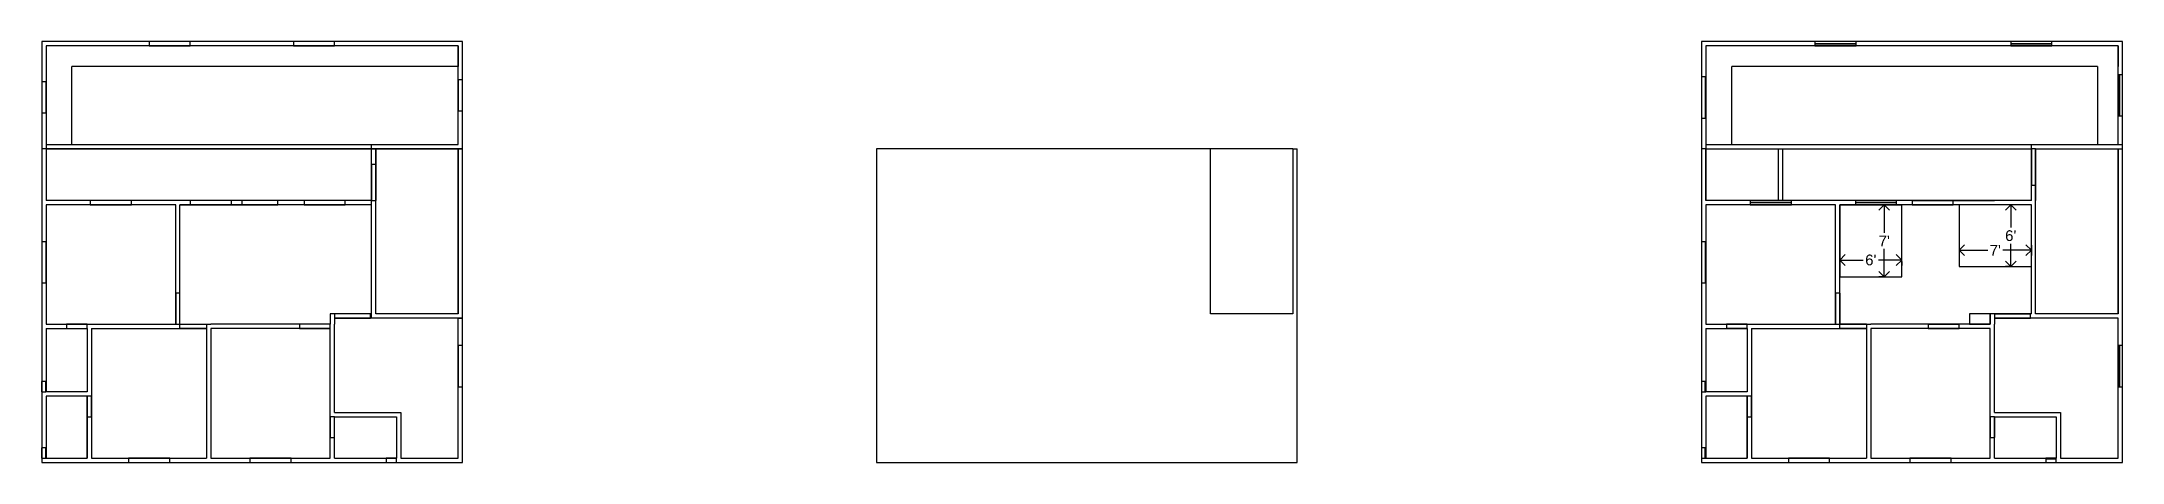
# Model space of a CAD drawing. Header units: feet. Extents: x -1860 to 563, y 44 to 534.
import ezdxf

# ---------------------------------------------------------------- set-up
doc = ezdxf.new("R2010")
doc.units = ezdxf.units.FT
doc.header["$MEASUREMENT"] = 0
for name, color, linetype in [('2d ciling', 52, 'Continuous'), ('2d doors', 82, 'Continuous'), ('2d walls', 9, 'Continuous'), ('2d windows', 150, 'Continuous'), ('3d doors', 30, 'Continuous'), ('3d walls', 13, 'Continuous'), ('3d windows', 210, 'Continuous'), ('blocks', 130, 'Continuous')]:
    doc.layers.add(name, color=color, linetype=linetype)
doc.styles.get("Standard").update_dxf_attribs({"font": 'arial.ttf'})
doc.dimstyles.new('dimentions', dxfattribs={"dimscale": 5, "dimtxt": 2.5, "dimasz": 2.5, "dimexe": 1.25, "dimexo": 0.625, "dimtad": 0, "dimtih": 1, "dimtoh": 1, "dimdec": 4, "dimzin": 0, "dimdsep": 46, "dimlunit": 4, "dimtxsty": 'Standard', "dimblk": 'OPEN90', "dimcen": 2.5, "dimadec": 0, "dimazin": 0, "dimtfac": 1, "dimtdec": 4, "dimtofl": 0, "dimtmove": 0, "dimatfit": 3, "dimfxl": 1, "dimtolj": 1, "dimtzin": 0, "dimarcsym": 0})

# ---------------------------------------------------------------- blocks, each defined once
blk = doc.blocks.new('_Open90')
at = {"color": 0, "linetype": 'ByBlock', "lineweight": -2}
for p, q in [((0, 0), (-1, 0)), ((-0.5, 0.5), (0, 0)), ((0, 0), (-0.5, -0.5))]:
    blk.add_line(p, q, dxfattribs=at)
blk = doc.blocks.new('*D54')
at = {"layer": 'blocks', "color": 0, "lineweight": -2, "transparency": 16777216}
for p, q in [((234, 277.5), (234, 273)), ((246.5, 279.2), (261.1, 279.2)), ((293.5, 279.2), (278.9, 279.2)), ((306, 277.5), (306, 273))]:
    blk.add_line(p, q, dxfattribs=at)
at = {"layer": 'Defpoints', "color": 0, "transparency": 16777216}
for p in [(234, 280.6), (306, 280.6), (306, 279.2)]:
    blk.add_point(p, dxfattribs=at)
at = {"layer": 'blocks', "color": 0, "lineweight": -2, "transparency": 16777216, "xscale": 12.5, "yscale": 12.5, "zscale": 12.5, "rotation": 180}
blk.add_blockref('_Open90', (234, 279.2), dxfattribs=at)
at = {"layer": 'blocks', "color": 0, "lineweight": -2, "transparency": 16777216, "xscale": 12.5, "yscale": 12.5, "zscale": 12.5}
blk.add_blockref('_Open90', (306, 279.2), dxfattribs=at)
at = {"layer": 'blocks', "color": 0, "transparency": 16777216, "insert": (270, 279.2), "char_height": 12.5, "attachment_point": 5}
blk.add_mtext("\\A1;6'", dxfattribs=at)
blk = doc.blocks.new('*D55')
at = {"layer": 'blocks', "color": 0, "lineweight": -2, "transparency": 16777216}
for p, q in [((284.7, 343.5), (279.4, 343.5)), ((285.7, 331), (285.7, 310.9)), ((285.7, 272), (285.7, 292.2)), ((284.7, 259.5), (279.4, 259.5))]:
    blk.add_line(p, q, dxfattribs=at)
at = {"layer": 'Defpoints', "color": 0, "transparency": 16777216}
for p in [(287.8, 343.5), (285.7, 259.5), (287.8, 259.5)]:
    blk.add_point(p, dxfattribs=at)
at = {"layer": 'blocks', "color": 0, "lineweight": -2, "transparency": 16777216, "xscale": 12.5, "yscale": 12.5, "zscale": 12.5}
for p, rotation in [((285.7, 343.5), 90), ((285.7, 259.5), 270)]:
    blk.add_blockref('_Open90', p, dxfattribs=dict(at, rotation=rotation))
at = {"layer": 'blocks', "color": 0, "transparency": 16777216, "insert": (285.7, 301.5), "char_height": 12.5, "attachment_point": 5}
blk.add_mtext("\\A1;7'", dxfattribs=at)
blk = doc.blocks.new('*D56')
at = {"layer": 'blocks', "color": 0, "lineweight": -2, "transparency": 16777216}
for p, q in [((373, 296.6), (373, 284.4)), ((457, 296.6), (457, 284.4)), ((385.5, 290.6), (406.2, 290.6)), ((444.5, 290.6), (423.8, 290.6))]:
    blk.add_line(p, q, dxfattribs=at)
at = {"layer": 'Defpoints', "color": 0, "transparency": 16777216}
for p in [(373, 299.7), (457, 299.7), (457, 290.6)]:
    blk.add_point(p, dxfattribs=at)
at = {"layer": 'blocks', "color": 0, "lineweight": -2, "transparency": 16777216, "xscale": 12.5, "yscale": 12.5, "zscale": 12.5, "rotation": 180}
blk.add_blockref('_Open90', (373, 290.6), dxfattribs=at)
at = {"layer": 'blocks', "color": 0, "lineweight": -2, "transparency": 16777216, "xscale": 12.5, "yscale": 12.5, "zscale": 12.5}
blk.add_blockref('_Open90', (457, 290.6), dxfattribs=at)
at = {"layer": 'blocks', "color": 0, "transparency": 16777216, "insert": (415, 290.6), "char_height": 12.5, "attachment_point": 5}
blk.add_mtext("\\A1;7'", dxfattribs=at)
blk = doc.blocks.new('*D57')
at = {"layer": 'blocks', "color": 0, "lineweight": -2, "transparency": 16777216}
for p, q in [((433.8, 343.5), (426.8, 343.5)), ((433, 331), (433, 317)), ((433, 284), (433, 298)), ((433.8, 271.5), (426.8, 271.5))]:
    blk.add_line(p, q, dxfattribs=at)
at = {"layer": 'Defpoints', "color": 0, "transparency": 16777216}
for p in [(433, 343.5), (436.9, 343.5), (436.9, 271.5)]:
    blk.add_point(p, dxfattribs=at)
at = {"layer": 'blocks', "color": 0, "lineweight": -2, "transparency": 16777216, "xscale": 12.5, "yscale": 12.5, "zscale": 12.5}
for p, rotation in [((433, 343.5), 90), ((433, 271.5), 270)]:
    blk.add_blockref('_Open90', p, dxfattribs=dict(at, rotation=rotation))
at = {"layer": 'blocks', "color": 0, "transparency": 16777216, "insert": (433, 307.5), "char_height": 12.5, "attachment_point": 5}
blk.add_mtext("\\A1;6'", dxfattribs=at)

msp = doc.modelspace()

# ---------------------------------------------------------------- linework, layer by layer
at = {"layer": '2d ciling'}
for p, q in [((-1375.12187, 504.54079), (-1825.12187, 504.54079)), ((-1825.12187, 413.54079), (-1825.12187, 504.54079)), ((534.01699, 504.54079), (108.01699, 504.54079)), ((108.01699, 413.54079), (108.01699, 504.54079)), ((534.01699, 504.54079), (534.01699, 413.54079)), ((-1855.12187, 413.54079), (-1825.12187, 413.54079)), ((78.01699, 413.54079), (108.01699, 413.54079))]:
    msp.add_line(p, q, dxfattribs=at)
at = {"layer": '2d doors'}
for points in [[(-1476.12187, 348.54079), (-1471.12187, 348.54079), (-1471.12187, 390.54079), (-1476.12187, 390.54079)], [(457.01699, 366.54079), (462.01699, 366.54079), (462.01699, 408.54079), (457.01699, 408.54079)], [(-1627.12187, 343.54079), (-1585.12187, 343.54079), (-1585.12187, 348.54079), (-1627.12187, 348.54079)], [(318.01699, 343.54079), (366.01699, 343.54079), (366.01699, 348.54079), (318.01699, 348.54079)], [(-1699.12187, 204.54079), (-1699.12187, 240.54079), (-1704.12187, 240.54079), (-1704.12187, 204.54079)], [(234.01699, 204.54079), (234.01699, 240.54079), (229.01699, 240.54079), (229.01699, 204.54079)], [(-1831.12187, 199.54079), (-1807.12187, 199.54079), (-1807.12187, 204.54079), (-1831.12187, 204.54079)], [(-1668.12187, 199.54079), (-1699.12187, 199.54079), (-1699.12187, 204.54079), (-1668.12187, 204.54079)], [(-1560.12187, 199.54079), (-1524.12187, 199.54079), (-1524.12187, 204.54079), (-1560.12187, 204.54079)], [(-1519.12187, 211.54079), (-1477.12187, 211.54079), (-1477.12187, 216.54079), (-1519.12187, 216.54079)], [(102.01699, 199.54079), (126.01699, 199.54079), (126.01699, 204.54079), (102.01699, 204.54079)], [(265.01699, 199.54079), (234.01699, 199.54079), (234.01699, 204.54079), (265.01699, 204.54079)], [(337.01699, 199.54079), (373.01699, 199.54079), (373.01699, 204.54079), (337.01699, 204.54079)], [(414.01699, 211.54079), (456.01699, 211.54079), (456.01699, 216.54079), (414.01699, 216.54079)], [(-1807.12187, 96.54079), (-1802.12187, 96.54079), (-1802.12187, 120.54079), (-1807.12187, 120.54079)], [(126.01699, 96.54079), (131.01699, 96.54079), (131.01699, 120.54079), (126.01699, 120.54079)], [(-1519.12187, 96.54079), (-1524.12187, 96.54079), (-1524.12187, 72.54079), (-1519.12187, 72.54079)], [(414.01699, 96.54079), (409.01699, 96.54079), (409.01699, 72.54079), (414.01699, 72.54079)]]:
    msp.add_lwpolyline(points, close=True, dxfattribs=at)
at = {"layer": '2d doors', "extrusion": (0, 1, 0), "elevation": 343.54079}
for points in [[(-318.01699, 84), (-318.01699, 0), (-366.01699, 0), (-366.01699, 84)], [(-320.41699, 81.6), (-320.41699, 2.4), (-363.61699, 2.4), (-363.61699, 81.6)]]:
    msp.add_lwpolyline(points, close=True, dxfattribs=at)
at = {"layer": '2d doors', "extrusion": (-4.73695e-15, 1, 0), "elevation": 199.54079}
for points in [[(-102.01699, 84), (-102.01699, 0), (-126.01699, 0), (-126.01699, 84)], [(-104.41699, 81.6), (-104.41699, 2.4), (-123.61699, 2.4), (-123.61699, 81.6)]]:
    msp.add_lwpolyline(points, close=True, dxfattribs=at)
at = {"layer": '2d doors', "extrusion": (1, 4.55325e-15, 0), "elevation": 126.01699}
for points in [[(120.54079, 84), (120.54079, 0), (96.54079, 0), (96.54079, 84)], [(118.14079, 81.6), (118.14079, 2.4), (98.94079, 2.4), (98.94079, 81.6)]]:
    msp.add_lwpolyline(points, close=True, dxfattribs=at)
at = {"layer": '2d doors', "extrusion": (-1, -4.67572e-15, 0), "elevation": -414.01699}
for points in [[(-72.54079, 84), (-72.54079, 0), (-96.54079, 0), (-96.54079, 84)], [(-74.94079, 81.6), (-74.94079, 2.4), (-94.14079, 2.4), (-94.14079, 81.6)]]:
    msp.add_lwpolyline(points, close=True, dxfattribs=at)
at = {"layer": '2d walls'}
for p, q in [((-1855.12187, 528.54079), (-1855.12187, 408.54079)), ((-1375.12187, 528.54079), (-1375.12187, 504.54079)), ((78.01699, 528.54079), (78.01699, 408.54079)), ((558.01699, 528.54079), (534.01699, 528.54079)), ((558.01699, 528.54079), (558.01699, 504.54079)), ((-1855.12187, 413.54079), (-1375.12187, 413.54079)), ((-1855.12187, 413.54079), (-1813.12187, 413.54079)), ((-1855.12187, 413.54079), (-1831.12187, 413.54079)), ((-1855.12187, 413.54079), (-1831.12187, 413.54079)), ((-1476.12187, 408.54079), (-1476.12187, 413.54079)), ((78.01699, 413.54079), (558.01699, 413.54079)), ((78.01699, 413.54079), (120.01699, 413.54079)), ((78.01699, 413.54079), (102.01699, 413.54079)), ((78.01699, 413.54079), (102.01699, 413.54079)), ((457.01699, 408.54079), (457.01699, 413.54079)), ((558.01699, 413.54079), (563.01699, 413.54079)), ((-1855.12187, 408.54079), (-1860.12187, 408.54079)), ((-1370.12187, 408.54079), (-1860.12187, 408.54079)), ((-1855.12187, 408.54079), (-1476.12187, 408.54079)), ((-1476.12187, 348.54079), (-1476.12187, 408.54079)), ((-1476.12187, 408.54079), (-1471.12187, 408.54079)), ((-1476.1131, 211.54079), (-1476.12187, 408.54079)), ((-1471.12187, 408.54079), (-1375.12187, 408.54079)), ((-1471.12187, 216.54079), (-1471.12187, 408.54079)), ((-1471.12187, 408.54079), (-1471.12187, 348.54079)), ((-1375.12187, 408.54079), (-1375.12187, 216.54079)), ((-1375.12187, 408.54079), (-1370.12187, 408.54079)), ((78.01699, 408.54079), (73.01699, 408.54079)), ((78.01699, 408.54079), (457.01699, 408.54079)), ((78.01699, 408.54079), (162.01699, 408.54079)), ((78.01699, 348.54079), (78.01699, 408.54079)), ((162.01699, 408.54079), (162.01699, 348.54079)), ((167.01699, 408.54079), (167.01699, 348.54079)), ((457.01699, 348.54079), (457.01699, 408.54079)), ((462.01699, 408.54079), (457.01699, 408.54079)), ((462.01699, 216.54079), (462.01699, 408.54079)), ((462.01699, 408.54079), (462.01699, 348.54079)), ((462.01699, 408.54079), (558.01699, 408.54079)), ((558.01699, 408.54079), (558.01699, 216.54079)), ((558.01699, 408.54079), (563.01699, 408.54079)), ((-1476.12187, 348.54079), (-1855.12187, 348.54079)), ((-1704.12187, 343.54079), (-1855.12187, 343.54079)), ((-1855.12187, 343.54079), (-1855.12187, 204.54079)), ((-1704.12187, 204.54079), (-1704.12187, 343.54079)), ((-1476.12187, 343.54079), (-1699.12187, 343.54079)), ((-1699.12187, 204.54079), (-1699.12187, 343.54079)), ((-1699.12187, 343.54079), (-1627.12187, 343.54079)), ((-1476.12187, 216.54079), (-1476.12187, 343.54079)), ((457.01699, 348.54079), (78.01699, 348.54079)), ((162.01699, 348.54079), (78.01699, 348.54079)), ((78.01699, 343.54079), (78.01699, 204.54079)), ((229.01699, 343.54079), (78.01699, 343.54079)), ((229.01699, 204.54079), (229.01699, 343.54079)), ((234.01699, 204.54079), (234.01699, 343.54079)), ((457.01699, 343.54079), (234.01699, 343.54079)), ((234.01699, 343.54079), (306.01699, 343.54079)), ((234.01699, 343.54079), (270.01699, 343.54079)), ((318.01699, 343.54079), (336.01699, 343.54079)), ((457.01699, 216.54079), (457.01699, 343.54079)), ((-1855.12187, 204.54079), (-1704.12187, 204.54079)), ((-1855.12187, 204.54079), (-1807.12187, 204.54079)), ((-1855.12187, 199.54079), (-1807.12187, 199.54079)), ((-1807.12187, 204.54079), (-1704.12187, 204.54079)), ((-1807.12187, 199.54079), (-1807.12187, 125.54079)), ((-1802.12187, 199.54079), (-1802.12187, 48.54079)), ((-1802.12187, 199.54079), (-1668.12187, 199.54079)), ((-1699.12187, 204.54079), (-1663.12187, 204.54079)), ((-1668.12187, 199.54079), (-1668.12187, 48.54079)), ((-1524.12187, 204.54079), (-1663.12187, 204.54079)), ((-1663.12187, 199.54079), (-1663.12187, 48.54079)), ((-1524.12187, 199.54079), (-1663.12187, 199.54079)), ((-1476.12187, 216.54079), (-1524.12187, 216.54079)), ((-1524.12187, 216.54079), (-1524.12187, 204.54079)), ((-1524.12187, 48.54079), (-1524.12187, 199.54079)), ((-1375.12187, 211.54079), (-1519.12187, 211.54079)), ((-1519.12187, 211.54079), (-1519.12187, 204.54079)), ((-1519.12187, 101.54079), (-1519.12187, 204.54079)), ((-1370.12187, 211.54079), (-1476.1131, 211.54079)), ((-1375.12187, 216.54079), (-1471.12187, 216.54079)), ((-1375.12187, 216.54079), (-1471.12187, 216.54079)), ((-1375.12187, 211.54079), (-1370.12187, 211.54079)), ((78.01699, 204.54079), (229.01699, 204.54079)), ((78.01699, 204.54079), (126.01699, 204.54079)), ((78.01699, 199.54079), (126.01699, 199.54079)), ((126.01699, 204.54079), (229.01699, 204.54079)), ((126.01699, 199.54079), (126.01699, 125.54079)), ((131.01699, 199.54079), (265.01699, 199.54079)), ((131.01699, 199.54079), (131.01699, 48.54079)), ((234.01699, 204.54079), (270.01699, 204.54079)), ((265.01699, 199.54079), (265.01699, 48.54079)), ((409.01699, 204.54079), (270.01699, 204.54079)), ((270.01699, 199.54079), (270.01699, 48.54079)), ((373.01699, 199.54079), (270.01699, 199.54079)), ((409.01699, 199.54079), (373.01699, 199.54079)), ((457.01699, 216.54079), (409.01699, 216.54079)), ((409.01699, 216.54079), (409.01699, 204.54079)), ((409.01699, 48.54079), (409.01699, 199.54079)), ((414.01699, 211.54079), (414.01699, 204.54079)), ((558.01699, 211.54079), (414.01699, 211.54079)), ((414.01699, 101.54079), (414.01699, 204.54079)), ((558.01699, 216.54079), (462.01699, 216.54079)), ((558.01699, 216.54079), (462.01699, 216.54079)), ((-1807.12187, 125.54079), (-1855.12187, 125.54079)), ((126.01699, 125.54079), (78.01699, 125.54079)), ((-1807.12187, 120.54079), (-1855.12187, 120.54079)), ((-1807.12187, 120.54079), (-1807.12187, 48.54079)), ((-1807.12187, 48.54079), (-1807.12187, 120.54079)), ((-1519.12187, 101.54079), (-1442.12187, 101.54079)), ((-1442.12187, 101.54079), (-1442.12187, 48.54079)), ((126.01699, 120.54079), (78.01699, 120.54079)), ((126.01699, 48.54079), (126.01699, 120.54079)), ((126.01699, 120.54079), (126.01699, 48.54079)), ((414.01699, 101.54079), (491.01699, 101.54079)), ((491.01699, 101.54079), (491.01699, 48.54079)), ((-1519.12187, 48.54079), (-1519.12187, 96.54079)), ((-1519.12187, 48.54079), (-1519.12187, 96.54079)), ((-1519.12187, 96.54079), (-1447.12187, 96.54079)), ((-1447.12187, 96.54079), (-1447.12187, 48.54079)), ((414.01699, 48.54079), (414.01699, 96.54079)), ((414.01699, 48.54079), (414.01699, 96.54079)), ((414.01699, 96.54079), (486.01699, 96.54079)), ((486.01699, 96.54079), (486.01699, 48.54079)), ((-1663.12187, 48.54079), (-1524.12187, 48.54079)), ((270.01699, 48.54079), (409.01699, 48.54079))]:
    msp.add_line(p, q, dxfattribs=at)
for points in [[(-1860.12187, 43.54079), (-1370.12187, 43.54079), (-1370.12187, 533.54079), (-1860.12187, 533.54079)], [(73.01699, 43.54079), (563.01699, 43.54079), (563.01699, 533.54079), (73.01699, 533.54079)]]:
    msp.add_lwpolyline(points, close=True, dxfattribs=at)
for points in [[(-1375.12187, 413.54079), (-1375.12187, 528.54079), (-1855.12187, 528.54079), (-1855.12187, 348.54079)], [(558.01699, 413.54079), (558.01699, 528.54079), (78.01699, 528.54079), (78.01699, 348.54079)], [(-1375.12187, 216.54079), (-1375.12187, 408.54079)], [(558.01699, 216.54079), (558.01699, 408.54079)], [(-1855.12187, 343.54079), (-1855.12187, 204.54079)], [(78.01699, 343.54079), (78.01699, 204.54079)], [(-1855.12187, 199.54079), (-1855.12187, 125.54079)], [(-1442.12187, 48.54079), (-1375.12187, 48.54079), (-1375.12187, 211.54079)], [(78.01699, 199.54079), (78.01699, 125.54079)], [(491.01699, 48.54079), (558.01699, 48.54079), (558.01699, 211.54079)], [(-1855.12187, 120.54079), (-1855.12187, 48.54079), (-1807.12187, 48.54079)], [(78.01699, 120.54079), (78.01699, 48.54079), (126.01699, 48.54079)], [(-1802.12187, 48.54079), (-1668.12187, 48.54079)], [(-1663.12187, 48.54079), (-1524.12187, 48.54079)], [(-1519.12187, 48.54079), (-1447.12187, 48.54079)], [(131.01699, 48.54079), (265.01699, 48.54079)], [(270.01699, 48.54079), (409.01699, 48.54079)], [(414.01699, 48.54079), (486.01699, 48.54079)]]:
    msp.add_lwpolyline(points, dxfattribs=at)
at = {"layer": '2d windows'}
for points in [[(-1735.12187, 528.54079), (-1687.12187, 528.54079), (-1687.12187, 533.54079), (-1735.12187, 533.54079)], [(-1567.12187, 528.54079), (-1519.12187, 528.54079), (-1519.12187, 533.54079), (-1567.12187, 533.54079)], [(205.01699, 528.54079), (253.01699, 528.54079), (253.01699, 533.54079), (205.01699, 533.54079)], [(433.01699, 528.54079), (481.01699, 528.54079), (481.01699, 533.54079), (433.01699, 533.54079)], [(-1860.12187, 450.54079), (-1855.12187, 450.54079), (-1855.12187, 486.54079), (-1860.12187, 486.54079)], [(-1375.12187, 453.04079), (-1370.12187, 453.04079), (-1370.12187, 489.04079), (-1375.12187, 489.04079)], [(78.01699, 444.54079), (78.01699, 492.54079), (73.01699, 492.54079), (73.01699, 444.54079)], [(563.01699, 447.04079), (563.01699, 495.04079), (558.01699, 495.04079), (558.01699, 447.04079)], [(-1803.62187, 343.54079), (-1755.62187, 343.54079), (-1755.62187, 348.54079), (-1803.62187, 348.54079)], [(-1687.12187, 343.54079), (-1639.12187, 343.54079), (-1639.12187, 348.54079), (-1687.12187, 348.54079)], [(-1554.62187, 343.54079), (-1506.62187, 343.54079), (-1506.62187, 348.54079), (-1554.62187, 348.54079)], [(129.51699, 343.54079), (177.51699, 343.54079), (177.51699, 348.54079), (129.51699, 348.54079)], [(252.01699, 343.54079), (300.01699, 343.54079), (300.01699, 348.54079), (252.01699, 348.54079)], [(-1855.12187, 252.54079), (-1855.12187, 300.54079), (-1860.12187, 300.54079), (-1860.12187, 252.54079)], [(78.01699, 252.54079), (78.01699, 300.54079), (73.01699, 300.54079), (73.01699, 252.54079)], [(-1375.12187, 179.54079), (-1375.12187, 131.54079), (-1370.12187, 131.54079), (-1370.12187, 179.54079)], [(558.01699, 179.54079), (558.01699, 131.54079), (563.01699, 131.54079), (563.01699, 179.54079)], [(-1860.28068, 125.54079), (-1855.28068, 125.54079), (-1855.28068, 137.54079), (-1860.28068, 137.54079)], [(72.85818, 125.54079), (77.85818, 125.54079), (77.85818, 137.54079), (72.85818, 137.54079)], [(-1860.28068, 48.54079), (-1855.28068, 48.54079), (-1855.28068, 60.54079), (-1860.28068, 60.54079)], [(-1759.12187, 43.54079), (-1711.12187, 43.54079), (-1711.12187, 48.54079), (-1759.12187, 48.54079)], [(-1617.62187, 43.54079), (-1569.62187, 43.54079), (-1569.62187, 48.54079), (-1617.62187, 48.54079)], [(-1447.12187, 43.54079), (-1447.12187, 48.54079), (-1459.12187, 48.54079), (-1459.12187, 43.54079)], [(72.85818, 48.54079), (77.85818, 48.54079), (77.85818, 60.54079), (72.85818, 60.54079)], [(174.01699, 43.54079), (222.01699, 43.54079), (222.01699, 48.54079), (174.01699, 48.54079)], [(315.51699, 43.54079), (363.51699, 43.54079), (363.51699, 48.54079), (315.51699, 48.54079)], [(486.01699, 43.54079), (486.01699, 48.54079), (474.01699, 48.54079), (474.01699, 43.54079)]]:
    msp.add_lwpolyline(points, close=True, dxfattribs=at)
at = {"layer": '3d doors', "extrusion": (-1, 0, 0), "elevation": -457.01699}
for points in [[(-408.54079, 84), (-366.54079, 84), (-366.54079, 0), (-408.54079, 0)], [(-406.14079, 81.6), (-368.94079, 81.6), (-368.94079, 2.4), (-406.14079, 2.4)]]:
    msp.add_lwpolyline(points, close=True, dxfattribs=at)
at = {"layer": '3d doors', "extrusion": (1, -2.75939e-16, 0), "elevation": 234.01699}
for points in [[(240.54079, 84), (240.54079, 0), (204.54079, 0), (204.54079, 84)], [(238.14079, 81.6), (238.14079, 2.4), (206.94079, 2.4), (206.94079, 81.6)]]:
    msp.add_lwpolyline(points, close=True, dxfattribs=at)
at = {"layer": '3d doors', "extrusion": (0, 1, 0)}
for points, elevation in [([(-265.01699, 84), (-265.01699, 0), (-234.01699, 0), (-234.01699, 84)], 204.54079), ([(-262.61699, 81.6), (-262.61699, 2.4), (-236.41699, 2.4), (-236.41699, 81.6)], 204.54079), ([(-337.01699, 84), (-337.01699, 0), (-373.01699, 0), (-373.01699, 84)], 204.54079), ([(-339.41699, 81.6), (-339.41699, 2.4), (-370.61699, 2.4), (-370.61699, 81.6)], 204.54079), ([(-414.01699, 84), (-414.01699, 0), (-456.01699, 0), (-456.01699, 84)], 216.54079), ([(-416.41699, 81.6), (-416.41699, 2.4), (-453.61699, 2.4), (-453.61699, 81.6)], 216.54079)]:
    msp.add_lwpolyline(points, close=True, dxfattribs=dict(at, elevation=elevation))
at = {"layer": '3d walls'}
for p, q in [((-1375.12187, 408.54079), (-1860.12187, 408.54079)), ((-1860.12187, 408.54079), (-1860.12187, 43.54079)), ((-1471.12187, 216.54079), (-1471.12187, 408.54079)), ((-1471.12187, 408.54079), (-1375.12187, 408.54079)), ((-1375.12187, 408.54079), (-1375.12187, 216.54079)), ((-1375.12187, 408.54079), (-1370.12187, 408.54079)), ((-1370.12187, 43.54079), (-1370.12187, 408.54079)), ((-402.96591, 408.54079), (-887.96591, 408.54079)), ((-887.96591, 408.54079), (-887.96591, 43.54079)), ((-498.96591, 216.54079), (-498.96591, 408.54079)), ((-402.96591, 408.54079), (-402.96591, 216.54079)), ((-402.96591, 408.54079), (-397.96591, 408.54079)), ((-397.96591, 43.54079), (-397.96591, 408.54079)), ((-1375.12187, 216.54079), (-1471.12187, 216.54079)), ((-402.96591, 216.54079), (-498.96591, 216.54079)), ((-1860.12187, 43.54079), (-1370.12187, 43.54079)), ((-887.96591, 43.54079), (-397.96591, 43.54079))]:
    msp.add_line(p, q, dxfattribs=at)
at = {"layer": '3d windows', "extrusion": (-6.12323e-17, -1, 0)}
for points, elevation in [([(253.01699, 108), (253.01699, 60), (205.01699, 60), (205.01699, 108)], -531.04079), ([(251.21699, 106.2), (251.21699, 61.8), (206.81699, 61.8), (206.81699, 106.2)], -531.04079), ([(229.01699, 106.2), (206.81699, 106.2), (206.81699, 61.8), (229.01699, 61.8)], -531.04079), ([(227.93699, 105.12), (207.89699, 105.12), (207.89699, 62.88), (227.93699, 62.88)], -531.04079), ([(481.01699, 108), (481.01699, 60), (433.01699, 60), (433.01699, 108)], -531.04079), ([(479.21699, 106.2), (479.21699, 61.8), (434.81699, 61.8), (434.81699, 106.2)], -531.04079), ([(457.01699, 106.2), (434.81699, 106.2), (434.81699, 61.8), (457.01699, 61.8)], -531.04079), ([(455.93699, 105.12), (435.89699, 105.12), (435.89699, 62.88), (455.93699, 62.88)], -531.04079), ([(177.51699, 84), (177.51699, 36), (129.51699, 36), (129.51699, 84)], -346.04079), ([(175.71699, 82.2), (175.71699, 37.8), (131.31699, 37.8), (131.31699, 82.2)], -346.04079), ([(153.51699, 82.2), (131.31699, 82.2), (131.31699, 37.8), (153.51699, 37.8)], -346.04079), ([(152.43699, 81.12), (132.39699, 81.12), (132.39699, 38.88), (152.43699, 38.88)], -346.04079), ([(300.01699, 84), (300.01699, 36), (252.01699, 36), (252.01699, 84)], -346.04079), ([(298.21699, 82.2), (298.21699, 37.8), (253.81699, 37.8), (253.81699, 82.2)], -346.04079), ([(276.01699, 82.2), (253.81699, 82.2), (253.81699, 37.8), (276.01699, 37.8)], -346.04079), ([(274.93699, 81.12), (254.89699, 81.12), (254.89699, 38.88), (274.93699, 38.88)], -346.04079), ([(222.01699, 84), (222.01699, 36), (174.01699, 36), (174.01699, 84)], -48.54079), ([(220.21699, 82.2), (220.21699, 37.8), (175.81699, 37.8), (175.81699, 82.2)], -48.54079), ([(198.01699, 82.2), (175.81699, 82.2), (175.81699, 37.8), (198.01699, 37.8)], -48.54079), ([(196.93699, 81.12), (176.89699, 81.12), (176.89699, 38.88), (196.93699, 38.88)], -48.54079), ([(363.51699, 84), (363.51699, 36), (315.51699, 36), (315.51699, 84)], -48.54079), ([(361.71699, 82.2), (361.71699, 37.8), (317.31699, 37.8), (317.31699, 82.2)], -48.54079), ([(339.51699, 82.2), (317.31699, 82.2), (317.31699, 37.8), (339.51699, 37.8)], -48.54079), ([(338.43699, 81.12), (318.39699, 81.12), (318.39699, 38.88), (338.43699, 38.88)], -48.54079)]:
    msp.add_lwpolyline(points, close=True, dxfattribs=dict(at, elevation=elevation))
at = {"layer": '3d windows', "extrusion": (-1, 0, 0)}
for points, elevation in [([(-444.54079, 108), (-444.54079, 60), (-492.54079, 60), (-492.54079, 108)], -77.31699), ([(-446.34079, 106.2), (-446.34079, 61.8), (-490.74079, 61.8), (-490.74079, 106.2)], -77.31699), ([(-468.54079, 106.2), (-490.74079, 106.2), (-490.74079, 61.8), (-468.54079, 61.8)], -77.31699), ([(-469.62079, 105.12), (-489.66079, 105.12), (-489.66079, 62.88), (-469.62079, 62.88)], -77.31699), ([(-447.04079, 108), (-447.04079, 60), (-495.04079, 60), (-495.04079, 108)], -559.81699), ([(-448.84079, 106.2), (-448.84079, 61.8), (-493.24079, 61.8), (-493.24079, 106.2)], -559.81699), ([(-471.04079, 106.2), (-493.24079, 106.2), (-493.24079, 61.8), (-471.04079, 61.8)], -559.81699), ([(-472.12079, 105.12), (-492.16079, 105.12), (-492.16079, 62.88), (-472.12079, 62.88)], -559.81699), ([(-252.54079, 84), (-252.54079, 36), (-300.54079, 36), (-300.54079, 84)], -77.31699), ([(-254.34079, 82.2), (-254.34079, 37.8), (-298.74079, 37.8), (-298.74079, 82.2)], -77.31699), ([(-276.54079, 82.2), (-298.74079, 82.2), (-298.74079, 37.8), (-276.54079, 37.8)], -77.31699), ([(-277.62079, 81.12), (-297.66079, 81.12), (-297.66079, 38.88), (-277.62079, 38.88)], -77.31699), ([(-131.54079, 84), (-131.54079, 36), (-179.54079, 36), (-179.54079, 84)], -559.81699), ([(-133.34079, 82.2), (-133.34079, 37.8), (-177.74079, 37.8), (-177.74079, 82.2)], -559.81699), ([(-155.54079, 82.2), (-177.74079, 82.2), (-177.74079, 37.8), (-155.54079, 37.8)], -559.81699), ([(-156.62079, 81.12), (-176.66079, 81.12), (-176.66079, 38.88), (-156.62079, 38.88)], -559.81699)]:
    msp.add_lwpolyline(points, close=True, dxfattribs=dict(at, elevation=elevation))
at = {"layer": '3d windows', "extrusion": (0, 1, 0), "elevation": 348.54079}
msp.add_lwpolyline([(-318.01699, 84), (-318.01699, 0), (-414.01699, 0), (-414.01699, 84)], close=True, dxfattribs=at)
at = {"layer": '3d windows', "extrusion": (-1, -5.54529e-16, 0), "elevation": -77.23758}
for points in [[(-125.54079, 84), (-125.54079, 60), (-137.54079, 60), (-137.54079, 84)], [(-127.34079, 82.2), (-127.34079, 61.8), (-135.74079, 61.8), (-135.74079, 82.2)], [(-48.54079, 84), (-48.54079, 60), (-60.54079, 60), (-60.54079, 84)], [(-50.34079, 82.2), (-50.34079, 61.8), (-58.74079, 61.8), (-58.74079, 82.2)]]:
    msp.add_lwpolyline(points, close=True, dxfattribs=at)
at = {"layer": '3d windows', "extrusion": (7.38226e-16, -1, 0), "elevation": -47.84079}
for points in [[(486.01699, 84), (486.01699, 60), (474.01699, 60), (474.01699, 84)], [(484.21699, 82.2), (484.21699, 61.8), (475.81699, 61.8), (475.81699, 82.2)]]:
    msp.add_lwpolyline(points, close=True, dxfattribs=at)
at = {"layer": 'blocks', "elevation": 6}
for points in [[(234.01699, 343.54079), (234.01699, 259.54079), (306.01699, 259.54079), (306.01699, 343.54079)], [(457.01699, 343.54079), (373.01699, 343.54079), (373.01699, 271.54079), (457.01699, 271.54079)], [(385.01699, 204.54079), (409.01699, 204.54079), (409.01699, 216.54079), (385.01699, 216.54079)]]:
    msp.add_lwpolyline(points, close=True, dxfattribs=at)

# ---------------------------------------------------------------- dimensions: what is measured, and where the dimension line sits
at = {"layer": 'blocks'}
for base, p1, p2, picture, middle in [((285.66024, 259.54079, 6), (287.80537, 343.54079, 6), (287.80537, 259.54079, 6), '*D55', (285.66024, 301.54079, 6)), ((433.04219, 343.54079, 6), (436.91669, 271.54079, 6), (436.91669, 343.54079, 6), '*D57', (433.04219, 307.54079, 6))]:
    dim = msp.add_linear_dim(base=base, p1=p1, p2=p2, angle=90, dimstyle='dimentions', dxfattribs=at)
    dim.commit()
    dim.dimension.update_dxf_attribs({"geometry": picture, "text_midpoint": middle})
for base, p1, p2, picture, middle in [((457.01699, 290.6429, 6), (373.01699, 299.68437, 6), (457.01699, 299.68437, 6), '*D56', (415.01699, 290.6429, 6)), ((306.01699, 279.22048, 6), (234.01699, 280.61117, 6), (306.01699, 280.61117, 6), '*D54', (270.01699, 279.22048, 6))]:
    dim = msp.add_linear_dim(base=base, p1=p1, p2=p2, dimstyle='dimentions', dxfattribs=at)
    dim.commit()
    dim.dimension.update_dxf_attribs({"geometry": picture, "text_midpoint": middle})

doc.saveas('drawing.dxf')
